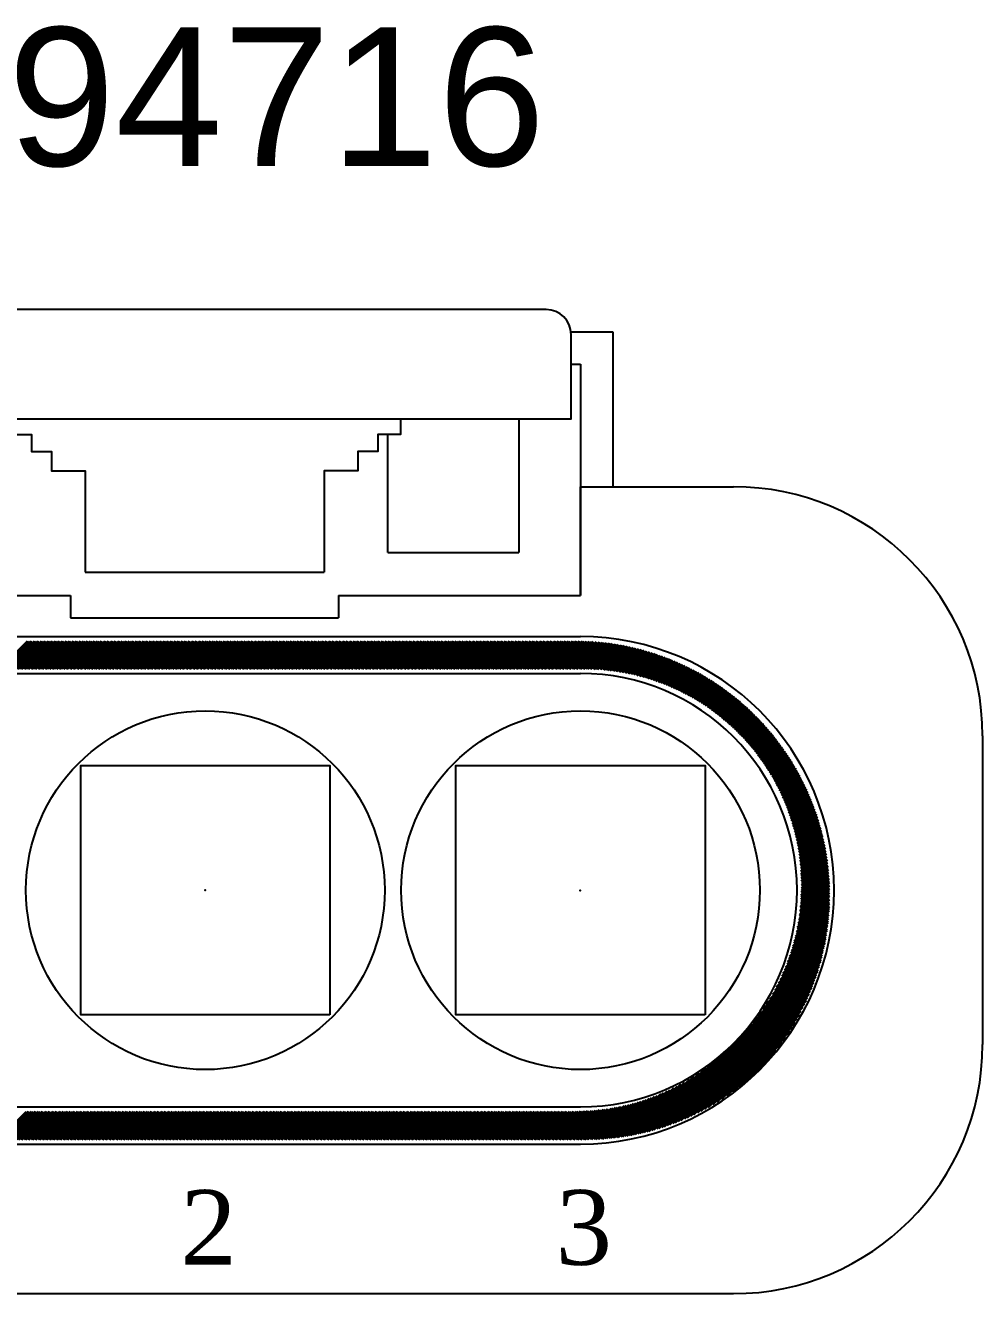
# Model space of a CAD drawing. Header units: millimetres. Extents: x -78 to 6757, y -2226 to 2184.
# Drawn here: x 2823.48 to 2858.07, y 1822.12 to 1867.94 of the extents above; entities that cross this region are included whole.
import ezdxf

# ---------------------------------------------------------------- set-up
doc = ezdxf.new("R2010")
doc.units = ezdxf.units.MM
doc.layers.add('LAYER_0', color=7, linetype='Continuous')
doc.layers.add('SYMBOLS', color=7, linetype='Continuous')
doc.styles.get("Standard").update_dxf_attribs({"font": 'TIMES.TTF'})
doc.linetypes.add('ZIPPED_TUBE', pattern='A,0.0001,-0.25,["~",Standard,S=1,R=0,X=-0.3,Y=-0.6],-0.25', length=0.5001)

# ---------------------------------------------------------------- blocks, each defined once
blk = doc.blocks.new('AMP10_34', base_point=(100.53, 76.388))
at = {"layer": 'LAYER_0', "color": 7}
for points in [[(114.21, 96.307), (86.795, 96.307)], [(85.796, 95.307), (85.796, 91.925), (115.21, 91.924), (115.21, 95.31)], [(115.21, 95.413), (116.89, 95.413)], [(116.89, 95.413), (116.89, 89.195)], [(115.21, 94.113), (115.59, 94.113)], [(115.59, 94.113), (115.59, 84.826)], [(92.647, 91.925), (92.647, 91.294), (93.557, 91.294), (93.557, 90.603), (94.358, 90.603), (94.358, 89.838), (95.705, 89.838), (95.705, 85.759)], [(108.36, 91.925), (108.36, 91.294), (107.45, 91.294), (107.45, 90.603), (106.65, 90.603), (106.65, 89.838), (105.3, 89.838), (105.3, 85.759)], [(113.12, 91.925), (113.12, 86.56)], [(107.85, 86.56), (107.85, 91.294)], [(115.59, 89.195), (121.73, 89.195)], [(115.59, 84.826), (115.59, 89.195)], [(107.85, 86.56), (113.12, 86.56)], [(95.705, 85.759), (105.3, 85.759)], [(85.47, 84.826), (95.124, 84.826)], [(95.124, 84.826), (95.124, 83.926)], [(105.88, 84.826), (105.88, 83.926)], [(105.88, 84.826), (115.59, 84.826)], [(95.124, 83.926), (105.88, 83.926)], [(85.469, 83.179), (115.59, 83.179)], [(93.373, 83.001), (92.25, 81.878)], [(92.32, 81.878), (93.444, 83.001)], [(93.514, 83.001), (92.391, 81.878)], [(92.461, 81.878), (93.585, 83.001)], [(93.655, 83.001), (92.532, 81.878)], [(92.603, 81.878), (93.726, 83.001)], [(93.796, 83.001), (92.673, 81.878)], [(92.744, 81.878), (93.867, 83.001)], [(93.938, 83.001), (92.814, 81.878)], [(92.885, 81.878), (94.008, 83.001)], [(94.079, 83.001), (92.955, 81.878)], [(93.026, 81.878), (94.149, 83.001)], [(94.22, 83.001), (93.096, 81.878)], [(93.167, 81.878), (94.29, 83.001)], [(94.361, 83.001), (93.238, 81.878)], [(93.308, 81.878), (94.431, 83.001)], [(94.502, 83.001), (93.379, 81.878)], [(93.449, 81.878), (94.573, 83.001)], [(94.643, 83.001), (93.52, 81.878)], [(93.59, 81.878), (94.714, 83.001)], [(94.784, 83.001), (93.661, 81.878)], [(93.731, 81.878), (94.855, 83.001)], [(94.925, 83.001), (93.802, 81.878)], [(93.873, 81.878), (94.996, 83.001)], [(95.066, 83.001), (93.943, 81.878)], [(94.014, 81.878), (95.137, 83.001)], [(95.208, 83.001), (94.084, 81.878)], [(94.155, 81.878), (95.278, 83.001)], [(95.349, 83.001), (94.225, 81.878)], [(94.296, 81.878), (95.419, 83.001)], [(95.49, 83.001), (94.366, 81.878)], [(94.437, 81.878), (95.56, 83.001)], [(95.631, 83.001), (94.508, 81.878)], [(94.578, 81.878), (95.701, 83.001)], [(95.772, 83.001), (94.649, 81.878)], [(94.719, 81.878), (95.843, 83.001)], [(95.913, 83.001), (94.79, 81.878)], [(94.86, 81.878), (95.984, 83.001)], [(96.054, 83.001), (94.931, 81.878)], [(95.001, 81.878), (96.125, 83.001)], [(96.195, 83.001), (95.072, 81.878)], [(95.143, 81.878), (96.266, 83.001)], [(96.336, 83.001), (95.213, 81.878)], [(95.284, 81.878), (96.407, 83.001)], [(96.478, 83.001), (95.354, 81.878)], [(95.425, 81.878), (96.548, 83.001)], [(96.619, 83.001), (95.495, 81.878)], [(95.566, 81.878), (96.689, 83.001)], [(96.76, 83.001), (95.636, 81.878)], [(95.707, 81.878), (96.83, 83.001)], [(96.901, 83.001), (95.778, 81.878)], [(95.848, 81.878), (96.971, 83.001)], [(97.042, 83.001), (95.919, 81.878)], [(95.989, 81.878), (97.113, 83.001)], [(97.183, 83.001), (96.06, 81.878)], [(96.13, 81.878), (97.254, 83.001)], [(97.324, 83.001), (96.201, 81.878)], [(96.271, 81.878), (97.395, 83.001)], [(97.465, 83.001), (96.342, 81.878)], [(96.413, 81.878), (97.536, 83.001)], [(97.606, 83.001), (96.483, 81.878)], [(96.554, 81.878), (97.677, 83.001)], [(97.748, 83.001), (96.624, 81.878)], [(96.695, 81.878), (97.818, 83.001)], [(97.889, 83.001), (96.765, 81.878)], [(96.836, 81.878), (97.959, 83.001)], [(98.03, 83.001), (96.906, 81.878)], [(96.977, 81.878), (98.1, 83.001)], [(98.171, 83.001), (97.048, 81.878)], [(97.118, 81.878), (98.241, 83.001)], [(98.312, 83.001), (97.189, 81.878)], [(97.259, 81.878), (98.383, 83.001)], [(98.453, 83.001), (97.33, 81.878)], [(97.4, 81.878), (98.524, 83.001)], [(98.594, 83.001), (97.471, 81.878)], [(97.541, 81.878), (98.665, 83.001)], [(98.735, 83.001), (97.612, 81.878)], [(97.683, 81.878), (98.806, 83.001)], [(98.876, 83.001), (97.753, 81.878)], [(97.824, 81.878), (98.947, 83.001)], [(99.018, 83.001), (97.894, 81.878)], [(97.965, 81.878), (99.088, 83.001)], [(99.159, 83.001), (98.035, 81.878)], [(98.106, 81.878), (99.229, 83.001)], [(99.3, 83.001), (98.176, 81.878)], [(98.247, 81.878), (99.37, 83.001)], [(99.441, 83.001), (98.318, 81.878)], [(98.388, 81.878), (99.511, 83.001)], [(99.582, 83.001), (98.459, 81.878)], [(98.529, 81.878), (99.653, 83.001)], [(99.723, 83.001), (98.6, 81.878)], [(98.67, 81.878), (99.794, 83.001)], [(99.864, 83.001), (98.741, 81.878)], [(98.811, 81.878), (99.935, 83.001)], [(100.01, 83.001), (98.882, 81.878)], [(98.953, 81.878), (100.08, 83.001)], [(100.15, 83.001), (99.023, 81.878)], [(99.094, 81.878), (100.22, 83.001)], [(100.29, 83.001), (99.164, 81.878)], [(99.235, 81.878), (100.36, 83.001)], [(100.43, 83.001), (99.305, 81.878)], [(99.376, 81.878), (100.5, 83.001)], [(100.57, 83.001), (99.446, 81.878)], [(99.517, 81.878), (100.64, 83.001)], [(100.71, 83.001), (99.588, 81.878)], [(99.658, 81.878), (100.78, 83.001)], [(100.85, 83.001), (99.729, 81.878)], [(99.799, 81.878), (100.92, 83.001)], [(100.99, 83.001), (99.87, 81.878)], [(99.94, 81.878), (101.06, 83.001)], [(101.13, 83.001), (100.01, 81.878)], [(100.08, 81.878), (101.2, 83.001)], [(101.28, 83.001), (100.15, 81.878)], [(100.22, 81.878), (101.35, 83.001)], [(101.42, 83.001), (100.29, 81.878)], [(100.36, 81.878), (101.49, 83.001)], [(101.56, 83.001), (100.43, 81.878)], [(100.5, 81.878), (101.63, 83.001)], [(101.7, 83.001), (100.58, 81.878)], [(100.65, 81.878), (101.77, 83.001)], [(101.84, 83.001), (100.72, 81.878)], [(100.79, 81.878), (101.91, 83.001)], [(101.98, 83.001), (100.86, 81.878)], [(100.93, 81.878), (102.05, 83.001)], [(102.12, 83.001), (101, 81.878)], [(101.07, 81.878), (102.19, 83.001)], [(102.26, 83.001), (101.14, 81.878)], [(101.21, 81.878), (102.33, 83.001)], [(102.4, 83.001), (101.28, 81.878)], [(101.35, 81.878), (102.47, 83.001)], [(102.55, 83.001), (101.42, 81.878)], [(101.49, 81.878), (102.62, 83.001)], [(102.69, 83.001), (101.56, 81.878)], [(101.63, 81.878), (102.76, 83.001)], [(102.83, 83.001), (101.7, 81.878)], [(101.77, 81.878), (102.9, 83.001)], [(102.97, 83.001), (101.85, 81.878)], [(101.92, 81.878), (103.04, 83.001)], [(103.11, 83.001), (101.99, 81.878)], [(102.06, 81.878), (103.18, 83.001)], [(103.25, 83.001), (102.13, 81.878)], [(102.2, 81.878), (103.32, 83.001)], [(103.39, 83.001), (102.27, 81.878)], [(102.34, 81.878), (103.46, 83.001)], [(103.53, 83.001), (102.41, 81.878)], [(102.48, 81.878), (103.6, 83.001)], [(103.67, 83.001), (102.55, 81.878)], [(102.62, 81.878), (103.74, 83.001)], [(103.82, 83.001), (102.69, 81.878)], [(102.76, 81.878), (103.89, 83.001)], [(103.96, 83.001), (102.83, 81.878)], [(102.9, 81.878), (104.03, 83.001)], [(104.1, 83.001), (102.97, 81.878)], [(103.04, 81.878), (104.17, 83.001)], [(104.24, 83.001), (103.12, 81.878)], [(103.19, 81.878), (104.31, 83.001)], [(104.38, 83.001), (103.26, 81.878)], [(103.33, 81.878), (104.45, 83.001)], [(104.52, 83.001), (103.4, 81.878)], [(103.47, 81.878), (104.59, 83.001)], [(104.66, 83.001), (103.54, 81.878)], [(103.61, 81.878), (104.73, 83.001)], [(104.8, 83.001), (103.68, 81.878)], [(103.75, 81.878), (104.87, 83.001)], [(104.94, 83.001), (103.82, 81.878)], [(103.89, 81.878), (105.01, 83.001)], [(105.09, 83.001), (103.96, 81.878)], [(104.03, 81.878), (105.16, 83.001)], [(105.23, 83.001), (104.1, 81.878)], [(104.17, 81.878), (105.3, 83.001)], [(105.37, 83.001), (104.24, 81.878)], [(104.31, 81.878), (105.44, 83.001)], [(105.51, 83.001), (104.39, 81.878)], [(104.46, 81.878), (105.58, 83.001)], [(105.65, 83.001), (104.53, 81.878)], [(104.6, 81.878), (105.72, 83.001)], [(105.79, 83.001), (104.67, 81.878)], [(104.74, 81.878), (105.86, 83.001)], [(105.93, 83.001), (104.81, 81.878)], [(104.88, 81.878), (106, 83.001)], [(106.07, 83.001), (104.95, 81.878)], [(105.02, 81.878), (106.14, 83.001)], [(106.21, 83.001), (105.09, 81.878)], [(105.16, 81.878), (106.28, 83.001)], [(106.36, 83.001), (105.23, 81.878)], [(105.3, 81.878), (106.43, 83.001)], [(106.5, 83.001), (105.37, 81.878)], [(105.44, 81.878), (106.57, 83.001)], [(106.64, 83.001), (105.51, 81.878)], [(105.58, 81.878), (106.71, 83.001)], [(106.78, 83.001), (105.66, 81.878)], [(105.73, 81.878), (106.85, 83.001)], [(106.92, 83.001), (105.8, 81.878)], [(105.87, 81.878), (106.99, 83.001)], [(107.06, 83.001), (105.94, 81.878)], [(106.01, 81.878), (107.13, 83.001)], [(107.2, 83.001), (106.08, 81.878)], [(106.15, 81.878), (107.27, 83.001)], [(107.34, 83.001), (106.22, 81.878)], [(106.29, 81.878), (107.41, 83.001)], [(107.48, 83.001), (106.36, 81.878)], [(106.43, 81.878), (107.55, 83.001)], [(107.63, 83.001), (106.5, 81.878)], [(106.57, 81.878), (107.7, 83.001)], [(107.77, 83.001), (106.64, 81.878)], [(106.71, 81.878), (107.84, 83.001)], [(107.91, 83.001), (106.78, 81.878)], [(106.85, 81.878), (107.98, 83.001)], [(108.05, 83.001), (106.93, 81.878)], [(107, 81.878), (108.12, 83.001)], [(108.19, 83.001), (107.07, 81.878)], [(107.14, 81.878), (108.26, 83.001)], [(108.33, 83.001), (107.21, 81.878)], [(107.28, 81.878), (108.4, 83.001)], [(108.47, 83.001), (107.35, 81.878)], [(107.42, 81.878), (108.54, 83.001)], [(108.61, 83.001), (107.49, 81.878)], [(107.56, 81.878), (108.68, 83.001)], [(108.75, 83.001), (107.63, 81.878)], [(107.7, 81.878), (108.82, 83.001)], [(108.9, 83.001), (107.77, 81.878)], [(107.84, 81.878), (108.97, 83.001)], [(109.04, 83.001), (107.91, 81.878)], [(107.98, 81.878), (109.11, 83.001)], [(109.18, 83.001), (108.05, 81.878)], [(108.12, 81.878), (109.25, 83.001)], [(109.32, 83.001), (108.2, 81.878)], [(108.27, 81.878), (109.39, 83.001)], [(109.46, 83.001), (108.34, 81.878)], [(108.41, 81.878), (109.53, 83.001)], [(109.6, 83.001), (108.48, 81.878)], [(108.55, 81.878), (109.67, 83.001)], [(109.74, 83.001), (108.62, 81.878)], [(108.69, 81.878), (109.81, 83.001)], [(109.88, 83.001), (108.76, 81.878)], [(108.83, 81.878), (109.95, 83.001)], [(110.02, 83.001), (108.9, 81.878)], [(108.97, 81.878), (110.09, 83.001)], [(110.17, 83.001), (109.04, 81.878)], [(109.11, 81.878), (110.24, 83.001)], [(110.31, 83.001), (109.18, 81.878)], [(109.25, 81.878), (110.38, 83.001)], [(110.45, 83.001), (109.32, 81.878)], [(109.39, 81.878), (110.52, 83.001)], [(110.59, 83.001), (109.47, 81.878)], [(109.54, 81.878), (110.66, 83.001)], [(110.73, 83.001), (109.61, 81.878)], [(109.68, 81.878), (110.8, 83.001)], [(110.87, 83.001), (109.75, 81.878)], [(109.82, 81.878), (110.94, 83.001)], [(111.01, 83.001), (109.89, 81.878)], [(109.96, 81.878), (111.08, 83.001)], [(111.15, 83.001), (110.03, 81.878)], [(110.1, 81.878), (111.22, 83.001)], [(111.29, 83.001), (110.17, 81.878)], [(110.24, 81.878), (111.36, 83.001)], [(111.44, 83.001), (110.31, 81.878)], [(110.38, 81.878), (111.51, 83.001)], [(111.58, 83.001), (110.45, 81.878)], [(110.52, 81.878), (111.65, 83.001)], [(111.72, 83.001), (110.59, 81.878)], [(110.66, 81.878), (111.79, 83.001)], [(111.86, 83.001), (110.74, 81.878)], [(110.81, 81.878), (111.93, 83.001)], [(112, 83.001), (110.88, 81.878)], [(110.95, 81.878), (112.07, 83.001)], [(112.14, 83.001), (111.02, 81.878)], [(111.09, 81.878), (112.21, 83.001)], [(112.28, 83.001), (111.16, 81.878)], [(111.23, 81.878), (112.35, 83.001)], [(112.42, 83.001), (111.3, 81.878)], [(111.37, 81.878), (112.49, 83.001)], [(112.56, 83.001), (111.44, 81.878)], [(111.51, 81.878), (112.63, 83.001)], [(112.71, 83.001), (111.58, 81.878)], [(111.65, 81.878), (112.78, 83.001)], [(112.85, 83.001), (111.72, 81.878)], [(111.79, 81.878), (112.92, 83.001)], [(112.99, 83.001), (111.86, 81.878)], [(111.93, 81.878), (113.06, 83.001)], [(113.13, 83.001), (112.01, 81.878)], [(112.08, 81.878), (113.2, 83.001)], [(113.27, 83.001), (112.15, 81.878)], [(112.22, 81.878), (113.34, 83.001)], [(113.41, 83.001), (112.29, 81.878)], [(112.36, 81.878), (113.48, 83.001)], [(113.55, 83.001), (112.43, 81.878)], [(112.5, 81.878), (113.62, 83.001)], [(113.69, 83.001), (112.57, 81.878)], [(112.64, 81.878), (113.76, 83.001)], [(113.83, 83.001), (112.71, 81.878)], [(112.78, 81.878), (113.9, 83.001)], [(113.98, 83.001), (112.85, 81.878)], [(112.92, 81.878), (114.05, 83.001)], [(114.12, 83.001), (112.99, 81.878)], [(113.06, 81.878), (114.19, 83.001)], [(114.26, 83.001), (113.13, 81.878)], [(113.2, 81.878), (114.33, 83.001)], [(114.4, 83.001), (113.28, 81.878)], [(113.35, 81.878), (114.47, 83.001)], [(114.54, 83.001), (113.42, 81.878)], [(113.49, 81.878), (114.61, 83.001)], [(114.68, 83.001), (113.56, 81.878)], [(113.63, 81.878), (114.75, 83.001)], [(114.82, 83.001), (113.7, 81.878)], [(113.77, 81.878), (114.89, 83.001)], [(114.96, 83.001), (113.84, 81.878)], [(113.91, 81.878), (115.03, 83.001)], [(115.1, 83.001), (113.98, 81.878)], [(114.05, 81.878), (115.17, 83.001)], [(115.25, 83.001), (114.12, 81.878)], [(114.19, 81.878), (115.32, 83.001)], [(115.39, 83.001), (114.26, 81.878)], [(114.33, 81.878), (115.46, 83)], [(115.52, 82.998), (114.4, 81.878)], [(114.47, 81.878), (115.59, 82.996)], [(115.66, 82.994), (114.55, 81.878)], [(114.62, 81.878), (115.73, 82.992)], [(115.8, 82.989), (114.69, 81.878)], [(114.76, 81.878), (115.87, 82.987)], [(115.93, 82.985), (114.83, 81.878)], [(114.9, 81.878), (116, 82.983)], [(116.07, 82.979), (114.97, 81.878)], [(115.04, 81.878), (116.13, 82.973)], [(116.2, 82.967), (115.11, 81.878)], [(115.18, 81.878), (116.26, 82.961)], [(116.33, 82.955), (115.25, 81.878)], [(115.32, 81.878), (116.39, 82.95)], [(116.46, 82.943), (115.39, 81.878)], [(115.46, 81.878), (116.52, 82.938)], [(116.59, 82.931), (115.53, 81.878)], [(115.6, 81.878), (116.65, 82.925)], [(116.71, 82.918), (115.67, 81.878)], [(115.74, 81.878), (116.78, 82.909)], [(116.84, 82.899), (115.81, 81.877)], [(115.88, 81.874), (116.9, 82.889)], [(116.96, 82.879), (115.95, 81.871)], [(116.02, 81.868), (117.02, 82.87)], [(117.08, 82.86), (116.09, 81.866)], [(116.15, 81.863), (117.14, 82.85)], [(117.2, 82.84), (116.22, 81.86)], [(116.29, 81.857), (117.26, 82.832)], [(117.32, 82.822), (116.36, 81.855)], [(116.42, 81.852), (117.38, 82.809)], [(117.44, 82.795), (116.49, 81.844)], [(116.55, 81.836), (117.5, 82.783)], [(117.55, 82.77), (116.61, 81.828)], [(116.68, 81.822), (117.61, 82.757)], [(117.67, 82.745), (116.74, 81.814)], [(116.8, 81.806), (117.73, 82.731)], [(117.78, 82.718), (116.86, 81.799)], [(116.93, 81.792), (117.84, 82.706)], [(117.9, 82.693), (116.99, 81.784)], [(117.05, 81.777), (117.96, 82.68)], [(118.01, 82.663), (117.11, 81.766)], [(117.17, 81.755), (118.07, 82.648)], [(118.12, 82.631), (117.23, 81.744)], [(117.29, 81.733), (118.17, 82.614)], [(118.23, 82.599), (117.35, 81.722)], [(117.41, 81.71), (118.28, 82.583)], [(118.34, 82.567), (117.47, 81.699)], [(117.53, 81.688), (118.39, 82.551)], [(118.45, 82.534), (117.59, 81.677)], [(117.65, 81.666), (118.5, 82.519)], [(118.56, 82.502), (117.71, 81.654)], [(117.76, 81.639), (118.61, 82.483)], [(118.66, 82.465), (117.82, 81.625)], [(117.87, 81.609), (118.71, 82.446)], [(118.76, 82.427), (117.93, 81.594)], [(117.99, 81.579), (118.82, 82.408)], [(118.87, 82.39), (118.04, 81.564)], [(118.1, 81.548), (118.92, 82.371)], [(118.97, 82.352), (118.15, 81.534)], [(118.21, 81.519), (119.02, 82.333)], [(119.07, 82.315), (118.26, 81.503)], [(118.32, 81.489), (119.13, 82.296)], [(119.18, 82.276), (118.37, 81.471)], [(118.42, 81.453), (119.23, 82.255)], [(119.27, 82.233), (118.48, 81.435)], [(118.53, 81.416), (119.32, 82.212)], [(119.37, 82.19), (118.58, 81.399)], [(118.63, 81.38), (119.42, 82.169)], [(119.47, 82.147), (118.69, 81.362)], [(118.74, 81.343), (119.52, 82.125)], [(119.57, 82.104), (118.79, 81.326)], [(118.84, 81.307), (119.62, 82.082)], [(119.67, 82.061), (118.9, 81.289)], [(118.95, 81.271), (119.72, 82.039)], [(119.76, 82.017), (119, 81.249)], [(119.04, 81.227), (119.81, 81.994)], [(119.86, 81.97), (119.09, 81.206)], [(85.47, 81.702), (115.59, 81.702)], [(119.14, 81.184), (119.91, 81.946)], [(119.95, 81.923), (119.19, 81.161)], [(119.24, 81.141), (120, 81.899)], [(120.05, 81.876), (119.29, 81.118)], [(119.34, 81.096), (120.09, 81.853)], [(120.14, 81.828), (119.39, 81.075)], [(119.44, 81.053), (120.19, 81.805)], [(120.23, 81.782), (119.48, 81.031)], [(119.53, 81.01), (120.28, 81.758)], [(120.33, 81.734), (119.58, 80.986)], [(119.63, 80.962), (120.37, 81.707)], [(120.42, 81.681), (119.67, 80.939)], [(119.72, 80.915), (120.46, 81.654)], [(120.5, 81.628), (119.77, 80.89)], [(119.81, 80.866), (120.55, 81.601)], [(120.59, 81.575), (119.86, 80.843)], [(119.91, 80.819), (120.64, 81.548)], [(120.68, 81.522), (119.95, 80.794)], [(120, 80.771), (120.72, 81.496)], [(120.77, 81.469), (120.05, 80.747)], [(120.09, 80.723), (120.81, 81.443)], [(120.86, 81.416), (120.14, 80.696)], [(120.18, 80.67), (120.9, 81.389)], [(120.94, 81.36), (120.22, 80.642)], [(120.27, 80.615), (120.98, 81.331)], [(121.03, 81.303), (120.31, 80.587)], [(120.35, 80.561), (121.07, 81.275)], [(121.11, 81.246), (120.4, 80.533)], [(120.44, 80.506), (121.15, 81.218)], [(121.19, 81.189), (120.48, 80.478)], [(120.53, 80.45), (121.24, 81.16)], [(121.28, 81.132), (120.57, 80.424)], [(120.61, 80.396), (121.32, 81.103)], [(121.36, 81.074), (120.66, 80.369)], [(120.7, 80.339), (121.4, 81.046)], [(121.44, 81.015), (120.74, 80.308)], [(120.78, 80.278), (121.48, 80.985)], [(121.52, 80.954), (120.82, 80.248)], [(120.86, 80.218), (121.56, 80.923)], [(121.6, 80.892), (120.9, 80.187)], [(120.94, 80.157), (121.64, 80.863)], [(121.68, 80.832), (120.98, 80.126)], [(121.02, 80.097), (121.72, 80.801)], [(121.76, 80.77), (121.06, 80.066)], [(121.1, 80.036), (121.8, 80.74)], [(121.84, 80.709), (121.14, 80.005)], [(121.18, 79.975), (121.88, 80.679)], [(121.92, 80.647), (121.22, 79.943)], [(121.26, 79.91), (121.96, 80.614)], [(122, 80.581), (121.29, 79.878)], [(121.33, 79.845), (122.03, 80.546)], [(122.07, 80.513), (121.37, 79.813)], [(121.41, 79.781), (122.11, 80.48)], [(122.15, 80.447), (121.45, 79.748)], [(121.49, 79.716), (122.18, 80.414)], [(122.22, 80.38), (121.52, 79.684)], [(121.56, 79.651), (122.26, 80.347)], [(122.29, 80.314), (121.6, 79.619)], [(121.64, 79.587), (122.33, 80.281)], [(122.37, 80.246), (121.68, 79.554)], [(121.71, 79.519), (122.4, 80.212)], [(122.44, 80.177), (121.75, 79.484)], [(121.78, 79.448), (122.48, 80.142)], [(122.51, 80.106), (121.82, 79.413)], [(121.85, 79.378), (122.55, 80.071)], [(122.58, 80.036), (121.89, 79.342)], [(121.92, 79.307), (122.62, 80.001)], [(122.65, 79.965), (121.96, 79.272)], [(121.99, 79.237), (122.69, 79.93)], [(122.72, 79.895), (122.03, 79.201)], [(122.06, 79.166), (122.76, 79.86)], [(122.79, 79.824), (122.1, 79.131)], [(122.13, 79.096), (122.83, 79.789)], [(122.86, 79.751), (122.17, 79.058)], [(122.2, 79.021), (122.89, 79.714)], [(122.93, 79.677), (122.23, 78.983)], [(122.27, 78.945), (122.96, 79.639)], [(122.99, 79.602), (122.3, 78.907)], [(122.33, 78.87), (123.03, 79.563)], [(123.06, 79.525), (122.36, 78.831)], [(122.4, 78.793), (123.09, 79.488)], [(123.12, 79.451), (122.43, 78.756)], [(122.46, 78.717), (123.16, 79.413)], [(123.19, 79.376), (122.49, 78.68)], [(122.53, 78.641), (123.22, 79.338)], [(123.26, 79.301), (122.56, 78.604)], [(122.59, 78.563), (123.29, 79.26)], [(123.32, 79.22), (122.62, 78.522)], [(122.65, 78.481), (123.35, 79.18)], [(123.38, 79.141), (122.68, 78.441)], [(122.71, 78.4), (123.41, 79.1)], [(123.44, 79.06), (122.74, 78.359)], [(122.77, 78.318), (123.47, 79.021)], [(123.5, 78.981), (122.8, 78.278)], [(122.83, 78.237), (123.53, 78.94)], [(131.73, 79.195), (131.73, 66.807)], [(123.56, 78.9), (122.86, 78.196)], [(122.89, 78.155), (123.59, 78.861)], [(123.62, 78.821), (122.92, 78.113)], [(122.95, 78.072), (123.65, 78.78)], [(123.68, 78.738), (122.97, 78.029)], [(123, 77.986), (123.71, 78.696)], [(123.74, 78.656), (123.03, 77.943)], [(123.06, 77.9), (123.77, 78.614)], [(123.8, 78.572), (123.08, 77.858)], [(123.11, 77.815), (123.83, 78.531)], [(123.86, 78.489), (123.14, 77.772)], [(123.17, 77.729), (123.89, 78.447)], [(123.91, 78.407), (123.19, 77.686)], [(105.53, 68.001), (95.529, 68.001), (95.529, 78.001), (105.53, 78.001), (105.53, 68.001)], [(120.59, 68.001), (110.59, 68.001), (110.59, 78.001), (120.59, 78.001), (120.59, 68.001)], [(123.22, 77.643), (123.94, 78.365)], [(123.97, 78.323), (123.25, 77.6)], [(123.28, 77.557), (124, 78.282)], [(124.03, 78.238), (123.3, 77.514)], [(123.33, 77.467), (124.05, 78.194)], [(124.08, 78.149), (123.35, 77.421)], [(123.38, 77.375), (124.11, 78.104)], [(124.13, 78.059), (123.4, 77.328)], [(123.43, 77.282), (124.16, 78.015)], [(124.18, 77.97), (123.45, 77.236)], [(123.47, 77.191), (124.21, 77.926)], [(124.24, 77.881), (123.5, 77.144)], [(123.52, 77.098), (124.26, 77.837)], [(124.29, 77.791), (123.55, 77.052)], [(123.57, 77.005), (124.31, 77.747)], [(124.34, 77.702), (123.6, 76.959)], [(123.62, 76.911), (124.36, 77.655)], [(124.39, 77.608), (123.64, 76.861)], [(123.66, 76.811), (124.41, 77.562)], [(124.43, 77.515), (123.68, 76.763)], [(123.7, 76.713), (124.46, 77.468)], [(124.48, 77.421), (123.72, 76.664)], [(123.75, 76.614), (124.51, 77.375)], [(124.53, 77.327), (123.77, 76.564)], [(123.79, 76.516), (124.55, 77.281)], [(124.58, 77.235), (123.81, 76.466)], [(123.83, 76.417), (124.6, 77.187)], [(124.62, 77.14), (123.85, 76.367)], [(123.87, 76.315), (124.65, 77.091)], [(124.67, 77.042), (123.89, 76.263)], [(123.91, 76.21), (124.69, 76.992)], [(124.71, 76.944), (123.92, 76.159)], [(123.94, 76.106), (124.73, 76.894)], [(124.75, 76.844), (123.96, 76.054)], [(123.98, 76.001), (124.77, 76.796)], [(124.79, 76.746), (124, 75.949)], [(124.02, 75.896), (124.82, 76.697)], [(124.84, 76.648), (124.03, 75.844)], [(124.05, 75.792), (124.86, 76.599)], [(124.88, 76.549), (124.07, 75.739)], [(124.08, 75.684), (124.9, 76.497)], [(124.92, 76.445), (124.1, 75.628)], [(124.11, 75.572), (124.94, 76.395)], [(124.96, 76.343), (124.13, 75.517)], [(124.15, 75.462), (124.97, 76.291)], [(124.99, 76.239), (124.16, 75.406)], [(124.18, 75.351), (125.01, 76.187)], [(125.03, 76.136), (124.19, 75.295)], [(124.2, 75.239), (125.05, 76.085)], [(125.07, 76.033), (124.22, 75.184)], [(124.23, 75.128), (125.09, 75.981)], [(125.1, 75.927), (124.25, 75.071)], [(124.26, 75.011), (125.12, 75.873)], [(125.14, 75.818), (124.27, 74.953)], [(124.28, 74.893), (125.15, 75.764)], [(125.17, 75.709), (124.29, 74.835)], [(124.31, 74.775), (125.18, 75.654)], [(125.2, 75.6), (124.32, 74.717)], [(124.33, 74.657), (125.22, 75.545)], [(125.23, 75.491), (124.34, 74.599)], [(124.35, 74.54), (125.25, 75.435)], [(125.26, 75.381), (124.36, 74.481)], [(124.37, 74.418), (125.28, 75.325)], [(125.29, 75.268), (124.38, 74.354)], [(124.38, 74.29), (125.31, 75.211)], [(125.32, 75.153), (124.39, 74.226)], [(124.4, 74.162), (125.33, 75.095)], [(125.34, 75.037), (124.41, 74.099)], [(124.41, 74.035), (125.36, 74.98)], [(125.37, 74.923), (124.42, 73.971)], [(124.43, 73.907), (125.38, 74.866)], [(125.4, 74.807), (124.43, 73.844)], [(124.44, 73.776), (125.41, 74.75)], [(125.42, 74.69), (124.44, 73.709)], [(124.44, 73.641), (125.43, 74.63)], [(125.44, 74.568), (124.44, 73.573)], [(124.45, 73.505), (125.45, 74.507)], [(125.46, 74.447), (124.45, 73.438)], [(124.45, 73.37), (125.47, 74.385)], [(125.48, 74.324), (124.46, 73.302)], [(124.44, 72.797), (125.53, 73.885)], [(125.54, 73.822), (124.44, 72.725)], [(125.51, 74.079), (124.45, 73.018)], [(124.45, 72.945), (125.52, 74.014)], [(125.53, 73.95), (124.45, 72.871)], [(124.46, 73.234), (125.49, 74.264)], [(125.5, 74.202), (124.46, 73.166)], [(124.46, 73.092), (125.51, 74.141)], [(124.4, 72.187), (125.58, 73.365)], [(124.41, 72.344), (125.57, 73.498)], [(125.57, 73.433), (124.41, 72.265)], [(125.56, 73.564), (124.42, 72.423)], [(124.43, 72.502), (125.56, 73.627)], [(124.44, 72.651), (125.54, 73.756)], [(125.55, 73.693), (124.44, 72.577)], [(124.29, 71.517), (125.59, 72.818)], [(125.59, 72.887), (124.31, 71.606)], [(124.33, 71.694), (125.59, 72.955)], [(125.59, 73.023), (124.34, 71.781)], [(124.36, 71.869), (125.59, 73.092)], [(125.58, 73.16), (124.37, 71.95)], [(124.38, 72.029), (125.58, 73.228)], [(125.58, 73.297), (124.39, 72.107)], [(125.58, 72.308), (124.14, 70.868)], [(124.16, 70.965), (125.58, 72.381)], [(125.58, 72.453), (124.19, 71.062)], [(124.22, 71.159), (125.58, 72.526)], [(125.59, 72.599), (124.24, 71.254)], [(124.26, 71.342), (125.59, 72.673)], [(125.59, 72.746), (124.28, 71.43)], [(125.54, 71.849), (123.94, 70.25)], [(123.98, 70.358), (125.55, 71.928)], [(125.56, 72.005), (124.02, 70.467)], [(124.06, 70.575), (125.56, 72.083)], [(125.57, 72.161), (124.09, 70.675)], [(124.11, 70.772), (125.58, 72.235)], [(123.61, 69.422), (125.47, 71.287)], [(125.49, 71.371), (123.66, 69.545)], [(123.71, 69.669), (125.5, 71.455)], [(125.51, 71.538), (123.77, 69.792)], [(123.82, 69.916), (125.52, 71.616)], [(125.53, 71.694), (123.87, 70.034)], [(123.9, 70.142), (125.54, 71.772)], [(123.04, 68.433), (125.38, 70.774)], [(125.41, 70.866), (123.17, 68.629)], [(123.29, 68.824), (125.42, 70.953)], [(125.44, 71.037), (123.37, 68.975)], [(123.45, 69.125), (125.45, 71.121)], [(125.46, 71.203), (123.53, 69.275)], [(118.16, 63.272), (125.3, 70.411)], [(125.28, 70.319), (118.25, 63.292)], [(125.32, 70.501), (122.48, 67.657)], [(122.72, 67.964), (125.34, 70.592)], [(125.36, 70.684), (122.9, 68.221)], [(118.35, 63.318), (125.26, 70.222)], [(125.23, 70.123), (118.45, 63.347)], [(118.55, 63.377), (125.2, 70.024)], [(125.17, 69.924), (118.65, 63.406)], [(118.75, 63.436), (125.14, 69.824)], [(125.11, 69.725), (118.85, 63.465)], [(118.96, 63.499), (125.08, 69.62)], [(125.04, 69.51), (119.07, 63.539)], [(119.18, 63.579), (125, 69.4)], [(124.96, 69.289), (119.29, 63.619)], [(119.4, 63.659), (124.92, 69.179)], [(124.88, 69.069), (119.51, 63.699)], [(119.63, 63.754), (124.82, 68.943)], [(124.77, 68.818), (119.76, 63.809)], [(119.89, 63.864), (124.71, 68.691)], [(124.66, 68.565), (120.01, 63.921)], [(120.14, 63.981), (124.6, 68.434)], [(124.52, 68.29), (120.29, 64.054)], [(120.43, 64.128), (124.45, 68.146)], [(124.38, 68.003), (120.57, 64.201)], [(120.73, 64.283), (124.29, 67.85)], [(124.2, 67.681), (120.9, 64.385)], [(121.07, 64.486), (124.1, 67.512)], [(123.99, 67.335), (121.25, 64.594)], [(121.47, 64.743), (123.83, 67.102)], [(123.67, 66.868), (121.69, 64.892)], [(121.97, 65.1), (123.44, 66.576)], [(123.17, 66.227), (122.28, 65.345)], [(117.98, 63.232), (120.63, 65.878)], [(120.97, 66.15), (118.07, 63.253)], [(119.61, 65.214), (117.54, 63.142)], [(117.62, 63.155), (119.76, 65.289)], [(119.95, 65.409), (117.71, 63.171)], [(117.8, 63.192), (120.14, 65.53)], [(120.34, 65.662), (117.89, 63.212)], [(116.81, 63.042), (118.44, 64.678)], [(118.55, 64.715), (116.88, 63.049)], [(116.96, 63.056), (118.67, 64.765)], [(118.8, 64.821), (117.04, 63.064)], [(117.12, 63.077), (118.92, 64.877)], [(119.05, 64.934), (117.21, 63.09)], [(117.29, 63.103), (119.18, 64.99)], [(119.32, 65.064), (117.37, 63.116)], [(117.46, 63.129), (119.47, 65.139)], [(85.47, 64.301), (115.59, 64.301)], [(115.86, 64.141), (114.7, 62.984)], [(114.77, 62.984), (115.93, 64.144)], [(116, 64.147), (114.84, 62.984)], [(114.91, 62.984), (116.08, 64.152)], [(116.16, 64.161), (114.98, 62.984)], [(115.05, 62.984), (116.24, 64.171)], [(116.32, 64.18), (115.12, 62.984)], [(115.19, 62.984), (116.4, 64.19)], [(116.48, 64.198), (115.27, 62.984)], [(115.34, 62.984), (116.56, 64.208)], [(116.64, 64.217), (115.41, 62.984)], [(115.48, 62.984), (116.72, 64.228)], [(116.81, 64.245), (115.55, 62.984)], [(115.62, 62.984), (116.89, 64.26)], [(116.98, 64.277), (115.69, 62.984)], [(115.76, 62.984), (117.07, 64.293)], [(117.16, 64.31), (115.83, 62.986)], [(115.9, 62.988), (117.24, 64.325)], [(117.33, 64.342), (115.98, 62.99)], [(116.05, 62.992), (117.42, 64.366)], [(117.52, 64.392), (116.12, 62.995)], [(116.2, 62.998), (117.62, 64.419)], [(117.71, 64.445), (116.27, 63)], [(116.34, 63.002), (117.81, 64.471)], [(117.91, 64.497), (116.42, 63.006)], [(116.49, 63.012), (118.01, 64.527)], [(118.12, 64.564), (116.57, 63.02)], [(116.65, 63.028), (118.23, 64.603)], [(118.33, 64.64), (116.73, 63.034)], [(92.194, 62.984), (93.333, 64.123)], [(93.404, 64.123), (92.264, 62.984)], [(92.335, 62.984), (93.475, 64.123)], [(93.545, 64.123), (92.405, 62.984)], [(92.476, 62.984), (93.616, 64.123)], [(93.686, 64.123), (92.546, 62.984)], [(92.617, 62.984), (93.757, 64.123)], [(93.827, 64.123), (92.687, 62.984)], [(92.758, 62.984), (93.898, 64.123)], [(93.968, 64.123), (92.829, 62.984)], [(92.899, 62.984), (94.039, 64.123)], [(94.11, 64.123), (92.97, 62.984)], [(93.04, 62.984), (94.18, 64.123)], [(94.251, 64.123), (93.111, 62.984)], [(93.181, 62.984), (94.321, 64.123)], [(94.392, 64.123), (93.252, 62.984)], [(93.322, 62.984), (94.462, 64.123)], [(94.533, 64.123), (93.393, 62.984)], [(93.464, 62.984), (94.603, 64.123)], [(94.674, 64.123), (93.534, 62.984)], [(93.605, 62.984), (94.745, 64.123)], [(94.815, 64.123), (93.675, 62.984)], [(93.746, 62.984), (94.886, 64.123)], [(94.956, 64.123), (93.816, 62.984)], [(93.887, 62.984), (95.027, 64.123)], [(95.097, 64.123), (93.957, 62.984)], [(94.028, 62.984), (95.168, 64.123)], [(95.238, 64.123), (94.099, 62.984)], [(94.169, 62.984), (95.309, 64.123)], [(95.38, 64.123), (94.24, 62.984)], [(94.31, 62.984), (95.45, 64.123)], [(95.521, 64.123), (94.381, 62.984)], [(94.451, 62.984), (95.591, 64.123)], [(95.662, 64.123), (94.522, 62.984)], [(94.592, 62.984), (95.732, 64.123)], [(95.803, 64.123), (94.663, 62.984)], [(94.734, 62.984), (95.873, 64.123)], [(95.944, 64.123), (94.804, 62.984)], [(94.875, 62.984), (96.015, 64.123)], [(96.085, 64.123), (94.945, 62.984)], [(95.016, 62.984), (96.156, 64.123)], [(96.226, 64.123), (95.086, 62.984)], [(95.157, 62.984), (96.297, 64.123)], [(96.367, 64.123), (95.227, 62.984)], [(95.298, 62.984), (96.438, 64.123)], [(96.508, 64.123), (95.369, 62.984)], [(95.439, 62.984), (96.579, 64.123)], [(96.65, 64.123), (95.51, 62.984)], [(95.58, 62.984), (96.72, 64.123)], [(96.791, 64.123), (95.651, 62.984)], [(95.721, 62.984), (96.861, 64.123)], [(96.932, 64.123), (95.792, 62.984)], [(95.862, 62.984), (97.002, 64.123)], [(97.073, 64.123), (95.933, 62.984)], [(96.004, 62.984), (97.143, 64.123)], [(97.214, 64.123), (96.074, 62.984)], [(96.145, 62.984), (97.285, 64.123)], [(97.355, 64.123), (96.215, 62.984)], [(96.286, 62.984), (97.426, 64.123)], [(97.496, 64.123), (96.356, 62.984)], [(96.427, 62.984), (97.567, 64.123)], [(97.637, 64.123), (96.497, 62.984)], [(96.568, 62.984), (97.708, 64.123)], [(97.778, 64.123), (96.639, 62.984)], [(96.709, 62.984), (97.849, 64.123)], [(97.92, 64.123), (96.78, 62.984)], [(96.85, 62.984), (97.99, 64.123)], [(98.061, 64.123), (96.921, 62.984)], [(96.991, 62.984), (98.131, 64.123)], [(98.202, 64.123), (97.062, 62.984)], [(97.132, 62.984), (98.272, 64.123)], [(98.343, 64.123), (97.203, 62.984)], [(97.274, 62.984), (98.413, 64.123)], [(98.484, 64.123), (97.344, 62.984)], [(97.415, 62.984), (98.555, 64.123)], [(98.625, 64.123), (97.485, 62.984)], [(97.556, 62.984), (98.696, 64.123)], [(98.766, 64.123), (97.626, 62.984)], [(97.697, 62.984), (98.837, 64.123)], [(98.907, 64.123), (97.767, 62.984)], [(97.838, 62.984), (98.978, 64.123)], [(99.048, 64.123), (97.909, 62.984)], [(97.979, 62.984), (99.119, 64.123)], [(99.19, 64.123), (98.05, 62.984)], [(98.12, 62.984), (99.26, 64.123)], [(99.331, 64.123), (98.191, 62.984)], [(98.261, 62.984), (99.401, 64.123)], [(99.472, 64.123), (98.332, 62.984)], [(98.402, 62.984), (99.542, 64.123)], [(99.613, 64.123), (98.473, 62.984)], [(98.544, 62.984), (99.683, 64.123)], [(99.754, 64.123), (98.614, 62.984)], [(98.685, 62.984), (99.825, 64.123)], [(99.895, 64.123), (98.755, 62.984)], [(98.826, 62.984), (99.966, 64.123)], [(100.04, 64.123), (98.896, 62.984)], [(98.967, 62.984), (100.11, 64.123)], [(100.18, 64.123), (99.037, 62.984)], [(99.108, 62.984), (100.25, 64.123)], [(100.32, 64.123), (99.179, 62.984)], [(99.249, 62.984), (100.39, 64.123)], [(100.46, 64.123), (99.32, 62.984)], [(99.39, 62.984), (100.53, 64.123)], [(100.6, 64.123), (99.461, 62.984)], [(99.531, 62.984), (100.67, 64.123)], [(100.74, 64.123), (99.602, 62.984)], [(99.672, 62.984), (100.81, 64.123)], [(100.88, 64.123), (99.743, 62.984)], [(99.814, 62.984), (100.95, 64.123)], [(101.02, 64.123), (99.884, 62.984)], [(99.955, 62.984), (101.09, 64.123)], [(101.17, 64.123), (100.03, 62.984)], [(100.1, 62.984), (101.24, 64.123)], [(101.31, 64.123), (100.17, 62.984)], [(100.24, 62.984), (101.38, 64.123)], [(101.45, 64.123), (100.31, 62.984)], [(100.38, 62.984), (101.52, 64.123)], [(101.59, 64.123), (100.45, 62.984)], [(100.52, 62.984), (101.66, 64.123)], [(101.73, 64.123), (100.59, 62.984)], [(100.66, 62.984), (101.8, 64.123)], [(101.87, 64.123), (100.73, 62.984)], [(100.8, 62.984), (101.94, 64.123)], [(102.01, 64.123), (100.87, 62.984)], [(100.94, 62.984), (102.08, 64.123)], [(102.15, 64.123), (101.01, 62.984)], [(101.08, 62.984), (102.22, 64.123)], [(102.29, 64.123), (101.15, 62.984)], [(101.22, 62.984), (102.36, 64.123)], [(102.44, 64.123), (101.3, 62.984)], [(101.37, 62.984), (102.51, 64.123)], [(102.58, 64.123), (101.44, 62.984)], [(101.51, 62.984), (102.65, 64.123)], [(102.72, 64.123), (101.58, 62.984)], [(101.65, 62.984), (102.79, 64.123)], [(102.86, 64.123), (101.72, 62.984)], [(101.79, 62.984), (102.93, 64.123)], [(103, 64.123), (101.86, 62.984)], [(101.93, 62.984), (103.07, 64.123)], [(103.14, 64.123), (102, 62.984)], [(102.07, 62.984), (103.21, 64.123)], [(103.28, 64.123), (102.14, 62.984)], [(102.21, 62.984), (103.35, 64.123)], [(103.42, 64.123), (102.28, 62.984)], [(102.35, 62.984), (103.49, 64.123)], [(103.56, 64.123), (102.42, 62.984)], [(102.49, 62.984), (103.63, 64.123)], [(103.71, 64.123), (102.57, 62.984)], [(102.64, 62.984), (103.78, 64.123)], [(103.85, 64.123), (102.71, 62.984)], [(102.78, 62.984), (103.92, 64.123)], [(103.99, 64.123), (102.85, 62.984)], [(102.92, 62.984), (104.06, 64.123)], [(104.13, 64.123), (102.99, 62.984)], [(103.06, 62.984), (104.2, 64.123)], [(104.27, 64.123), (103.13, 62.984)], [(103.2, 62.984), (104.34, 64.123)], [(104.41, 64.123), (103.27, 62.984)], [(103.34, 62.984), (104.48, 64.123)], [(104.55, 64.123), (103.41, 62.984)], [(103.48, 62.984), (104.62, 64.123)], [(104.69, 64.123), (103.55, 62.984)], [(103.62, 62.984), (104.76, 64.123)], [(104.83, 64.123), (103.69, 62.984)], [(103.76, 62.984), (104.9, 64.123)], [(104.98, 64.123), (103.84, 62.984)], [(103.91, 62.984), (105.05, 64.123)], [(105.12, 64.123), (103.98, 62.984)], [(104.05, 62.984), (105.19, 64.123)], [(105.26, 64.123), (104.12, 62.984)], [(104.19, 62.984), (105.33, 64.123)], [(105.4, 64.123), (104.26, 62.984)], [(104.33, 62.984), (105.47, 64.123)], [(105.54, 64.123), (104.4, 62.984)], [(104.47, 62.984), (105.61, 64.123)], [(105.68, 64.123), (104.54, 62.984)], [(104.61, 62.984), (105.75, 64.123)], [(105.82, 64.123), (104.68, 62.984)], [(104.75, 62.984), (105.89, 64.123)], [(105.96, 64.123), (104.82, 62.984)], [(104.89, 62.984), (106.03, 64.123)], [(106.1, 64.123), (104.96, 62.984)], [(105.03, 62.984), (106.17, 64.123)], [(106.25, 64.123), (105.11, 62.984)], [(105.18, 62.984), (106.32, 64.123)], [(106.39, 64.123), (105.25, 62.984)], [(105.32, 62.984), (106.46, 64.123)], [(106.53, 64.123), (105.39, 62.984)], [(105.46, 62.984), (106.6, 64.123)], [(106.67, 64.123), (105.53, 62.984)], [(105.6, 62.984), (106.74, 64.123)], [(106.81, 64.123), (105.67, 62.984)], [(105.74, 62.984), (106.88, 64.123)], [(106.95, 64.123), (105.81, 62.984)], [(105.88, 62.984), (107.02, 64.123)], [(107.09, 64.123), (105.95, 62.984)], [(106.02, 62.984), (107.16, 64.123)], [(107.23, 64.123), (106.09, 62.984)], [(106.16, 62.984), (107.3, 64.123)], [(107.37, 64.123), (106.23, 62.984)], [(106.3, 62.984), (107.44, 64.123)], [(107.52, 64.123), (106.38, 62.984)], [(106.45, 62.984), (107.59, 64.123)], [(107.66, 64.123), (106.52, 62.984)], [(106.59, 62.984), (107.73, 64.123)], [(107.8, 64.123), (106.66, 62.984)], [(106.73, 62.984), (107.87, 64.123)], [(107.94, 64.123), (106.8, 62.984)], [(106.87, 62.984), (108.01, 64.123)], [(108.08, 64.123), (106.94, 62.984)], [(107.01, 62.984), (108.15, 64.123)], [(108.22, 64.123), (107.08, 62.984)], [(107.15, 62.984), (108.29, 64.123)], [(108.36, 64.123), (107.22, 62.984)], [(107.29, 62.984), (108.43, 64.123)], [(108.5, 64.123), (107.36, 62.984)], [(107.43, 62.984), (108.57, 64.123)], [(108.64, 64.123), (107.5, 62.984)], [(107.57, 62.984), (108.71, 64.123)], [(108.79, 64.123), (107.65, 62.984)], [(107.72, 62.984), (108.86, 64.123)], [(108.93, 64.123), (107.79, 62.984)], [(107.86, 62.984), (109, 64.123)], [(109.07, 64.123), (107.93, 62.984)], [(108, 62.984), (109.14, 64.123)], [(109.21, 64.123), (108.07, 62.984)], [(108.14, 62.984), (109.28, 64.123)], [(109.35, 64.123), (108.21, 62.984)], [(108.28, 62.984), (109.42, 64.123)], [(109.49, 64.123), (108.35, 62.984)], [(108.42, 62.984), (109.56, 64.123)], [(109.63, 64.123), (108.49, 62.984)], [(108.56, 62.984), (109.7, 64.123)], [(109.77, 64.123), (108.63, 62.984)], [(108.7, 62.984), (109.84, 64.123)], [(109.91, 64.123), (108.77, 62.984)], [(108.84, 62.984), (109.98, 64.123)], [(110.06, 64.123), (108.92, 62.984)], [(108.99, 62.984), (110.13, 64.123)], [(110.2, 64.123), (109.06, 62.984)], [(109.13, 62.984), (110.27, 64.123)], [(110.34, 64.123), (109.2, 62.984)], [(109.27, 62.984), (110.41, 64.123)], [(110.48, 64.123), (109.34, 62.984)], [(109.41, 62.984), (110.55, 64.123)], [(110.62, 64.123), (109.48, 62.984)], [(109.55, 62.984), (110.69, 64.123)], [(110.76, 64.123), (109.62, 62.984)], [(109.69, 62.984), (110.83, 64.123)], [(110.9, 64.123), (109.76, 62.984)], [(109.83, 62.984), (110.97, 64.123)], [(111.04, 64.123), (109.9, 62.984)], [(109.97, 62.984), (111.11, 64.123)], [(111.18, 64.123), (110.04, 62.984)], [(110.11, 62.984), (111.25, 64.123)], [(111.33, 64.123), (110.19, 62.984)], [(110.26, 62.984), (111.4, 64.123)], [(111.47, 64.123), (110.33, 62.984)], [(110.4, 62.984), (111.54, 64.123)], [(111.61, 64.123), (110.47, 62.984)], [(110.54, 62.984), (111.68, 64.123)], [(111.75, 64.123), (110.61, 62.984)], [(110.68, 62.984), (111.82, 64.123)], [(111.89, 64.123), (110.75, 62.984)], [(110.82, 62.984), (111.96, 64.123)], [(112.03, 64.123), (110.89, 62.984)], [(110.96, 62.984), (112.1, 64.123)], [(112.17, 64.123), (111.03, 62.984)], [(111.1, 62.984), (112.24, 64.123)], [(112.31, 64.123), (111.17, 62.984)], [(111.24, 62.984), (112.38, 64.123)], [(112.45, 64.123), (111.31, 62.984)], [(111.38, 62.984), (112.52, 64.123)], [(112.6, 64.123), (111.46, 62.984)], [(111.53, 62.984), (112.67, 64.123)], [(112.74, 64.123), (111.6, 62.984)], [(111.67, 62.984), (112.81, 64.123)], [(112.88, 64.123), (111.74, 62.984)], [(111.81, 62.984), (112.95, 64.123)], [(113.02, 64.123), (111.88, 62.984)], [(111.95, 62.984), (113.09, 64.123)], [(113.16, 64.123), (112.02, 62.984)], [(112.09, 62.984), (113.23, 64.123)], [(113.3, 64.123), (112.16, 62.984)], [(112.23, 62.984), (113.37, 64.123)], [(113.44, 64.123), (112.3, 62.984)], [(112.37, 62.984), (113.51, 64.123)], [(113.58, 64.123), (112.44, 62.984)], [(112.51, 62.984), (113.65, 64.123)], [(113.72, 64.123), (112.58, 62.984)], [(112.65, 62.984), (113.79, 64.123)], [(113.87, 64.123), (112.73, 62.984)], [(112.8, 62.984), (113.94, 64.123)], [(114.01, 64.123), (112.87, 62.984)], [(112.94, 62.984), (114.08, 64.123)], [(114.15, 64.123), (113.01, 62.984)], [(113.08, 62.984), (114.22, 64.123)], [(114.29, 64.123), (113.15, 62.984)], [(113.22, 62.984), (114.36, 64.123)], [(114.43, 64.123), (113.29, 62.984)], [(113.36, 62.984), (114.5, 64.123)], [(114.57, 64.123), (113.43, 62.984)], [(113.5, 62.984), (114.64, 64.123)], [(114.71, 64.123), (113.57, 62.984)], [(113.64, 62.984), (114.78, 64.123)], [(114.85, 64.123), (113.71, 62.984)], [(113.78, 62.984), (114.92, 64.123)], [(114.99, 64.123), (113.85, 62.984)], [(113.92, 62.984), (115.06, 64.123)], [(115.14, 64.123), (114, 62.984)], [(114.07, 62.984), (115.21, 64.123)], [(115.28, 64.123), (114.14, 62.984)], [(114.21, 62.984), (115.35, 64.123)], [(115.42, 64.123), (114.28, 62.984)], [(114.35, 62.984), (115.49, 64.127)], [(115.57, 64.13), (114.42, 62.984)], [(114.49, 62.984), (115.64, 64.132)], [(115.71, 64.136), (114.56, 62.984)], [(114.63, 62.984), (115.79, 64.139)], [(85.47, 62.807), (115.59, 62.807)], [(79.33, 56.807), (121.73, 56.807)]]:
    blk.add_lwpolyline(points, dxfattribs=at)
for centre in [(100.53, 73.001), (115.59, 73.001)]:
    blk.add_circle(centre, 7.2, dxfattribs=at)
for centre, radius, start, end in [((114.21, 95.307), 1, 0.1885, 90), ((121.73, 79.195), 10, 0, 90), ((115.58, 72.993), 10.186, 270.02, 89.979), ((115.58, 73.001), 8.7, 270.04, 89.964), ((121.73, 66.807), 10, 270, 0)]:
    blk.add_arc(centre, radius, start, end, dxfattribs=at)
for p in [(100.53, 73.001), (115.58, 72.993)]:
    blk.add_point(p, dxfattribs=at)
for s, p in [('2', (99.529, 57.968)), ('3', (114.59, 57.968))]:
    blk.add_text(s, height=3, dxfattribs=at).set_placement(p)
blk = doc.blocks.new('418003130')
at = {"layer": 'SYMBOLS', "color": 7, "xscale": 0.8999999999999986, "yscale": 0.9000000000000004, "zscale": 0.9}
blk.add_blockref('AMP10_34', (151.176, 56.296), dxfattribs=at)
at = {"layer": 'LAYER_0', "color": 7, "linetype": 'Continuous', "insert": (140.153, 84.413), "char_height": 6, "width": 590.65797, "attachment_point": 1}
blk.add_mtext('{\\fArial|b0|i0|c1|p0;\\H0.8333x;\\C256;994716}', dxfattribs=at)

msp = doc.modelspace()

# ---------------------------------------------------------------- block references
at = {"linetype": 'ZIPPED_TUBE'}
msp.add_blockref('418003130', (2678.81, 1783.448), dxfattribs=at)

doc.saveas('drawing.dxf')
